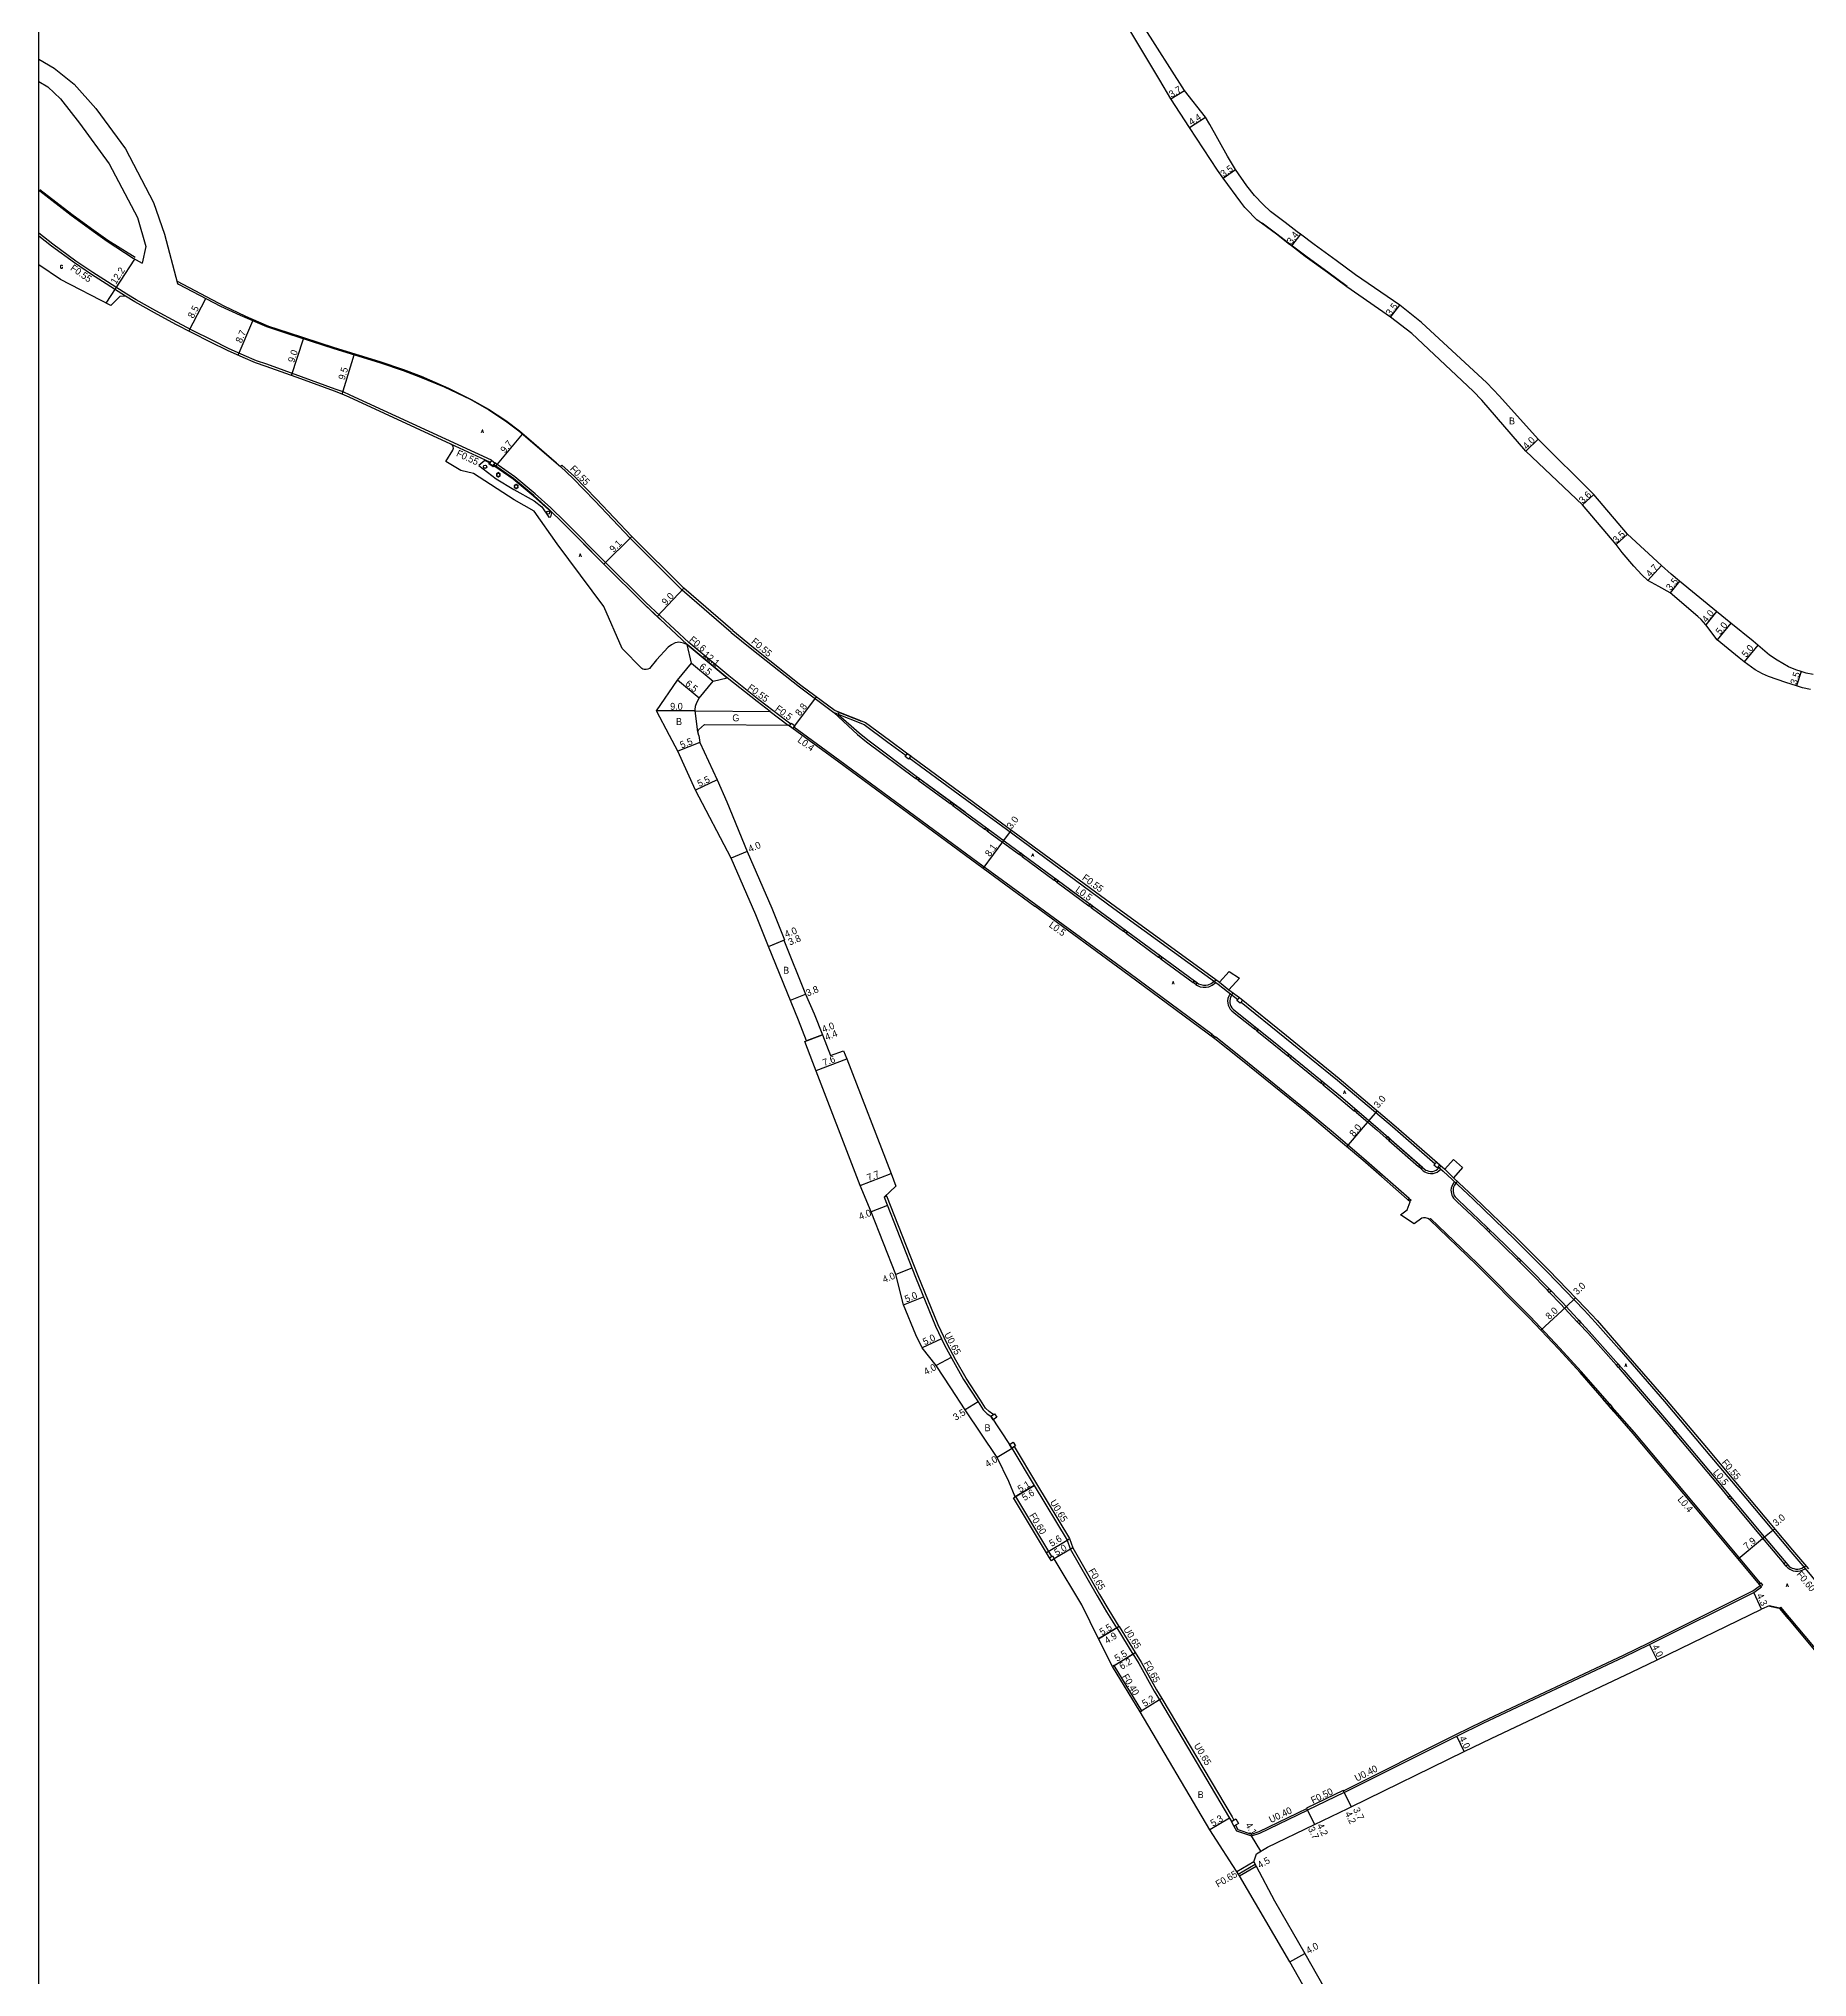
# Model space of a CAD drawing. Header units: metres. Extents: x -4000 to -800, y -99000 to -96000.
# Drawn here: x -4000 to -3590.3, y -98334.2 to -97885.1 of the extents above; entities that cross this region are included whole.
import ezdxf

# ---------------------------------------------------------------- set-up
doc = ezdxf.new("R2010")
doc.units = ezdxf.units.M
doc.header["$LTSCALE"] = 2.5
for name, color, linetype in [('側溝・桝', 7, 'Continuous'), ('図郭', 7, 'Continuous'), ('幅員', 7, 'Continuous'), ('植栽', 7, 'Continuous'), ('歩道・分離帯・安全施設', 7, 'Continuous'), ('舗装', 7, 'Continuous'), ('道路', 7, 'Continuous')]:
    doc.layers.add(name, color=color, linetype=linetype)
doc.styles.get("Standard").update_dxf_attribs({"font": ''})
doc.styles.add('YOKO_DECO', font='txt.shx', dxfattribs={"bigfont": 'extfont.shx'})
doc.styles.get('Standard').set_extended_font_data('@MS PGothic')

# ---------------------------------------------------------------- blocks, each defined once
blk = doc.blocks.new('223800')
at = {"color": 0}
blk.add_circle((0, 0), 0.75, dxfattribs=at)
blk = doc.blocks.new('223900')
for centre, start, end in [((-0.57735, 0.333333), 30, 270), ((-0.57735, -0.333333), 90, 330), ((0, 0.666667), 330, 210), ((0.57735, 0.333333), 270, 150), ((0.57735, -0.333333), 210, 90), ((0, -0.666667), 150, 30)]:
    blk.add_arc(centre, 0.333333, start, end)

msp = doc.modelspace()

# ---------------------------------------------------------------- linework, layer by layer
at = {"layer": '側溝・桝'}
for points in [[(-3895.14, -97982.75), (-3927.87, -97967.68), (-3929.48, -97966.94), (-3931.3, -97966.27), (-3939.11, -97963.41), (-3947.14, -97960.52), (-3949.54, -97959.69), (-3952.44, -97958.46), (-3956.03, -97956.87), (-3959.8, -97954.97), (-3964.36, -97952.67), (-3967.98, -97950.79), (-3972.89, -97948.14), (-3977.42, -97945.59), (-3979.56, -97944.27), (-3987.48, -97939.3), (-3991.38, -97936.63), (-3996.73, -97932.7), (-4000, -97930.19)], [(-3979.9, -97944.71), (-3987.78, -97939.75), (-3991.69, -97937.06), (-3997.05, -97933.13), (-4000, -97930.88)], [(-3895.04, -97982.83), (-3895.14, -97982.75)], [(-3825.75, -98043.88), (-3826.68, -98043.2), (-3833.18, -98038.22), (-3840.09, -98032.71), (-3849.38, -98024.95), (-3849.38, -98024.95), (-3859.34, -98015.74), (-3868.66, -98006.48), (-3878.09, -97996.94), (-3881.39, -97993.75), (-3884.98, -97990.5), (-3889.68, -97986.59), (-3894.31, -97983.34)], [(-3879.11, -97984.23), (-3876.29, -97986.92), (-3871.14, -97992.17)], [(-3839.56, -98022.64), (-3834.76, -98026.53), (-3823.73, -98035.27), (-3815.77, -98041.23), (-3808.72, -98044), (-3803.24, -98048.07), (-3799.06, -98051.14)], [(-3840.47, -98033.17), (-3849.76, -98025.41), (-3849.76, -98025.41)], [(-3830.5, -98040.94), (-3826.37, -98044.09)], [(-3815.77, -98041.23), (-3810.27, -98046.3), (-3808.24, -98047.95), (-3796.99, -98056.32), (-3796.8, -98056.46)], [(-3728.11, -98115.81), (-3747.11, -98101.75), (-3768.96, -98085.74), (-3768.99, -98085.78), (-3782.41, -98075.94), (-3814.36, -98052.36), (-3825.04, -98044.57)], [(-3798.3, -98051.7), (-3786.95, -98060.05), (-3775.8, -98068.24), (-3750.88, -98086.59), (-3726.76, -98104.14), (-3724.59, -98105.85), (-3722.16, -98107.66)], [(-3796.21, -98056.89), (-3788.85, -98062.3)], [(-3788.21, -98062.77), (-3780.82, -98068.2)], [(-3780.23, -98068.63), (-3779.23, -98069.36), (-3772.79, -98074.11)], [(-3772.17, -98074.57), (-3764.71, -98080.07)], [(-3764.1, -98080.51), (-3756.72, -98085.95)], [(-3756.13, -98086.39), (-3755.87, -98086.58), (-3748.67, -98091.87)], [(-3748.09, -98092.3), (-3740.55, -98097.85)], [(-3740, -98098.25), (-3732.51, -98103.75)], [(-3731.92, -98104.17), (-3731.5, -98104.47), (-3730.88, -98104.72), (-3730.2, -98104.85), (-3729.55, -98104.85), (-3728.88, -98104.73), (-3728.1, -98104.39), (-3727.27, -98103.77)], [(-3726.43, -98103.69), (-3724.26, -98105.41)], [(-3723.97, -98106.31), (-3724.3, -98106.91), (-3724.47, -98107.44), (-3724.54, -98107.98), (-3724.51, -98108.49), (-3724.4, -98109), (-3724.21, -98109.44), (-3723.93, -98109.89), (-3723.58, -98110.28), (-3722.66, -98111.05), (-3718.35, -98114.5)], [(-3721.39, -98108.28), (-3711.28, -98116.46), (-3699.05, -98126.4), (-3686.37, -98137.1), (-3676.49, -98145.77)], [(-3682.5, -98153.76), (-3688.63, -98148.39), (-3692.97, -98144.59), (-3700.04, -98138.6), (-3706.34, -98133.33), (-3721.19, -98121.24), (-3727.28, -98116.43), (-3727.42, -98116.32)], [(-3717.78, -98114.96), (-3713.82, -98118.12), (-3710.62, -98120.74)], [(-3710.03, -98121.22), (-3702.97, -98127)], [(-3702.41, -98127.46), (-3698.74, -98130.47), (-3695.24, -98133.43)], [(-3694.69, -98133.89), (-3689.95, -98137.9), (-3687.78, -98139.81)], [(-3687.22, -98140.31), (-3680.31, -98146.4)], [(-3679.74, -98146.9), (-3679.25, -98147.34), (-3678.89, -98147.59), (-3678.54, -98147.77), (-3678.07, -98147.93), (-3677.54, -98148), (-3676.96, -98147.97), (-3676.44, -98147.84), (-3676, -98147.64), (-3675.61, -98147.39), (-3675.15, -98146.95)], [(-3675.76, -98146.41), (-3674.62, -98147.41), (-3672.54, -98149.37), (-3667.69, -98153.92), (-3657.91, -98163.32), (-3650.5, -98170.74), (-3641.96, -98179.66), (-3639.35, -98182.44), (-3633.84, -98188.71), (-3623.31, -98200.8), (-3614.04, -98211.84), (-3604.51, -98223.19), (-3594.09, -98235.63), (-3590.38, -98239.94), (-3587.47, -98243.45), (-3586.7, -98244.34)], [(-3674.25, -98147), (-3672.18, -98148.96)], [(-3778.85, -98203.82), (-3778.92, -98203.7), (-3779.83, -98203.13), (-3780.65, -98202.36), (-3781.83, -98200.51), (-3785.16, -98195.4), (-3787.49, -98191.25), (-3789.54, -98187.43), (-3791.6, -98183.07), (-3796.28, -98171.72), (-3803.52, -98153.26), (-3804.12, -98153.5)], [(-3672.01, -98149.87), (-3672.38, -98150.42), (-3672.63, -98150.97), (-3672.75, -98151.41), (-3672.79, -98151.84), (-3672.77, -98152.24), (-3672.7, -98152.64), (-3672.59, -98153), (-3672.45, -98153.3), (-3672.2, -98153.69), (-3671.46, -98154.45), (-3666.59, -98159.03), (-3664.56, -98160.99)], [(-3636.02, -98201.44), (-3642.62, -98193.84), (-3647.54, -98188.43), (-3654.4, -98181.15), (-3666.64, -98168.85), (-3677.51, -98158.4), (-3677.77, -98158.67)], [(-3664.03, -98161.5), (-3660.48, -98164.94), (-3657.46, -98167.93)], [(-3656.95, -98168.44), (-3654.51, -98170.87), (-3650.45, -98175.03)], [(-3649.93, -98175.57), (-3647.42, -98178.15), (-3643.54, -98182.32)], [(-3643.07, -98182.83), (-3641.11, -98184.93), (-3634.47, -98192.41)], [(-3634, -98192.95), (-3633.1, -98193.95), (-3623.73, -98204.87), (-3621.34, -98207.71)], [(-3601.07, -98242.89), (-3614.62, -98226.67), (-3630.31, -98207.99), (-3635.46, -98202.08)], [(-3774.58, -98211.59), (-3774.02, -98211.25), (-3768.81, -98219.89), (-3761.19, -98232.55)], [(-3620.88, -98208.27), (-3610.67, -98220.45), (-3608.54, -98222.97)], [(-3765.29, -98236.69), (-3773.65, -98222.81), (-3773.74, -98222.86)], [(-3608.07, -98223.54), (-3601.44, -98231.42), (-3595.64, -98238.34)], [(-3761.74, -98232.89), (-3761.75, -98232.9), (-3761.02, -98234.96), (-3754.78, -98245.8), (-3752.6, -98249.49), (-3750.29, -98253.26), (-3750.25, -98253.24)], [(-3595.15, -98238.94), (-3594.72, -98239.36), (-3594.3, -98239.65), (-3593.94, -98239.83), (-3593.49, -98239.99), (-3592.96, -98240.09), (-3592.38, -98240.1), (-3591.84, -98240.01), (-3591.3, -98239.83), (-3590.72, -98239.53)], [(-3697.69, -98290.98), (-3671.65, -98277.93), (-3665.36, -98274.86), (-3632.84, -98259.56), (-3626.96, -98256.71), (-3602.82, -98244.67), (-3601.13, -98243.4)], [(-3561.28, -98290.23), (-3571.42, -98278.17), (-3586.71, -98259.93), (-3596.34, -98248.42), (-3596.62, -98248.66)], [(-3749.74, -98252.92), (-3749.7, -98252.9), (-3745.97, -98258.97)], [(-3746.48, -98259.28), (-3745.12, -98261.49), (-3741.58, -98267.93), (-3740.34, -98269.94)], [(-3744.77, -98272.66), (-3744.43, -98272.45), (-3750.87, -98261.98), (-3751.21, -98262.19)], [(-3739.78, -98269.61), (-3723.53, -98297.01), (-3723.1, -98297.78)], [(-3722.73, -98298.95), (-3722.2, -98299.92), (-3719, -98301.02), (-3717.24, -98300.39), (-3706.23, -98295.09)], [(-3718.48, -98307.44), (-3722.44, -98309.72)], [(-3722.09, -98310.27), (-3718.16, -98308.01)]]:
    msp.add_lwpolyline(points, dxfattribs=at)
for points in [[(-3895.04, -97982.83), (-3894.31, -97983.34), (-3894.82, -97984.06), (-3895.55, -97983.55)], [(-3825.6, -98043.67), (-3824.81, -98044.25), (-3825.27, -98044.89), (-3826.07, -98044.31)], [(-3798.48, -98051.97), (-3799.24, -98051.4), (-3798.75, -98050.69), (-3797.98, -98051.25)], [(-3796.21, -98056.89), (-3796.8, -98056.46), (-3796.51, -98056.06), (-3795.92, -98056.5)], [(-3788.21, -98062.77), (-3788.85, -98062.3), (-3788.56, -98061.9), (-3787.92, -98062.37)], [(-3780.23, -98068.63), (-3780.82, -98068.2), (-3780.53, -98067.8), (-3779.94, -98068.23)], [(-3772.17, -98074.57), (-3772.79, -98074.11), (-3772.49, -98073.71), (-3771.88, -98074.17)], [(-3764.1, -98080.51), (-3764.71, -98080.07), (-3764.41, -98079.67), (-3763.81, -98080.12)], [(-3756.13, -98086.39), (-3756.72, -98085.95), (-3756.43, -98085.55), (-3755.84, -98085.99)], [(-3748.09, -98092.3), (-3748.67, -98091.87), (-3748.38, -98091.47), (-3747.79, -98091.9)], [(-3740, -98098.25), (-3740.55, -98097.85), (-3740.26, -98097.45), (-3739.71, -98097.85)], [(-3731.92, -98104.17), (-3732.51, -98103.75), (-3732.23, -98103.35), (-3731.64, -98103.76)], [(-3721.61, -98108.55), (-3722.38, -98107.94), (-3721.81, -98107.24), (-3721.05, -98107.85)], [(-3728.11, -98115.81), (-3727.42, -98116.32), (-3727.67, -98116.66), (-3728.36, -98116.15)], [(-3717.78, -98114.96), (-3718.35, -98114.5), (-3718.05, -98114.12), (-3717.47, -98114.58)], [(-3710.03, -98121.22), (-3710.62, -98120.74), (-3710.31, -98120.36), (-3709.72, -98120.85)], [(-3702.41, -98127.46), (-3702.97, -98127), (-3702.67, -98126.62), (-3702.1, -98127.08)], [(-3694.69, -98133.89), (-3695.24, -98133.43), (-3694.93, -98133.05), (-3694.37, -98133.52)], [(-3687.22, -98140.31), (-3687.78, -98139.81), (-3687.46, -98139.45), (-3686.89, -98139.94)], [(-3679.74, -98146.9), (-3680.31, -98146.4), (-3679.99, -98146.03), (-3679.42, -98146.54)], [(-3676.02, -98146.71), (-3676.74, -98146.07), (-3676.13, -98145.35), (-3675.41, -98145.99)], [(-3682.5, -98153.76), (-3682.02, -98154.17), (-3682.3, -98154.49), (-3682.78, -98154.08)], [(-3664.03, -98161.5), (-3664.56, -98160.99), (-3664.22, -98160.65), (-3663.7, -98161.16)], [(-3656.95, -98168.44), (-3657.46, -98167.93), (-3657.13, -98167.59), (-3656.62, -98168.1)], [(-3649.93, -98175.57), (-3650.45, -98175.03), (-3650.11, -98174.7), (-3649.58, -98175.24)], [(-3643.07, -98182.83), (-3643.54, -98182.32), (-3643.19, -98181.99), (-3642.72, -98182.5)], [(-3634, -98192.95), (-3634.47, -98192.41), (-3634.12, -98192.09), (-3633.64, -98192.63)], [(-3636.02, -98201.44), (-3635.46, -98202.08), (-3635.74, -98202.32), (-3636.3, -98201.68)], [(-3779.39, -98204.17), (-3778.55, -98203.62), (-3778, -98204.46), (-3778.84, -98205.01)], [(-3620.88, -98208.27), (-3621.34, -98207.71), (-3620.98, -98207.41), (-3620.52, -98207.96)], [(-3775.09, -98210.73), (-3774.23, -98210.22), (-3773.72, -98211.07), (-3774.58, -98211.59)], [(-3608.07, -98223.54), (-3608.54, -98222.97), (-3608.17, -98222.67), (-3607.7, -98223.23)], [(-3765.12, -98236.58), (-3764.71, -98237.27), (-3765.39, -98237.68), (-3765.81, -98237)], [(-3595.15, -98238.94), (-3595.64, -98238.34), (-3595.28, -98238.04), (-3594.78, -98238.63)], [(-3601, -98242.83), (-3600.58, -98243.32), (-3600.95, -98243.63), (-3601.36, -98243.13)], [(-3723.67, -98298.1), (-3722.62, -98297.51), (-3722.03, -98298.56), (-3723.08, -98299.15)]]:
    msp.add_lwpolyline(points, close=True, dxfattribs=at)
at = {"layer": '側溝・桝', "flags": 128}
for points in [[(-3839.56, -98022.64), (-3850.92, -98012.82), (-3863.01, -98000.8), (-3871.14, -97992.17)], [(-3697.52, -98291.34), (-3706.05, -98295.45)]]:
    msp.add_lwpolyline(points, dxfattribs=at)
at = {"layer": '図郭'}
msp.add_lwpolyline([(-4000, -97800), (-3200, -97800), (-3200, -98400), (-4000, -98400)], close=True, dxfattribs=at)
at = {"layer": '幅員'}
for points in [[(-3737.69, -97899.06), (-3734.55, -97897.11)], [(-3733.39, -97905.66), (-3729.68, -97903.3)], [(-3725.57, -97917.42), (-3722.71, -97915.4)], [(-3707.69, -97930.4), (-3709.74, -97933.11)], [(-3686.79, -97949.62), (-3684.68, -97946.83)], [(-3655.45, -97980.68), (-3652.61, -97977.86)], [(-3642.35, -97993.12), (-3639.71, -97990.68)], [(-3634.5, -98002.25), (-3631.9, -97999.91)], [(-3623.99, -98007.13), (-3627.16, -98010.6)], [(-3619.81, -98010.77), (-3622.03, -98013.48)], [(-3611.24, -98017.78), (-3613.77, -98020.88)], [(-3607.95, -98020.47), (-3611.12, -98024.34)], [(-3849.76, -98025.41), (-3840.47, -98033.17)], [(-3601.68, -98025.62), (-3604.88, -98029.46)], [(-3848.79, -98029.78), (-3843.77, -98033.91)], [(-3591.65, -98031.71), (-3592.71, -98035.04)], [(-3847.02, -98037.84), (-3852.03, -98033.71)], [(-3847.91, -98040.83), (-3856.91, -98040.79)], [(-3846.84, -98048.12), (-3851.94, -98050.18)], [(-3842.84, -98056.8), (-3847.81, -98059.16)], [(-3835.87, -98073.36), (-3839.54, -98074.95)], [(-3830.9, -98095.37), (-3827.19, -98093.87)], [(-3830.9, -98095.37), (-3827.38, -98093.95)], [(-3825.86, -98107.85), (-3822.33, -98106.42)], [(-3822.49, -98117.43), (-3818.39, -98115.84)], [(-3818.39, -98115.84), (-3822.12, -98117.29)], [(-3819.9, -98124.14), (-3812.8, -98121.42)], [(-3809.7, -98150.77), (-3802.51, -98148.01)], [(-3803.38, -98155.38), (-3807.11, -98156.84)], [(-3797.68, -98169.93), (-3801.4, -98171.39)], [(-3799.62, -98178.44), (-3795, -98176.53)], [(-3790.82, -98186.25), (-3795.34, -98188.38)], [(-3788.58, -98190.6), (-3792.11, -98192.49)], [(-3782.37, -98200.86), (-3785.32, -98202.74)], [(-3774.5, -98211.72), (-3777.92, -98213.78)], [(-3774.17, -98223.12), (-3769.37, -98220.23)], [(-3769.37, -98220.23), (-3773.74, -98222.86)], [(-3766.54, -98235.78), (-3761.74, -98232.89)], [(-3760.43, -98234.69), (-3764.71, -98237.27)], [(-3754.43, -98255.8), (-3749.74, -98252.92)], [(-3750.25, -98253.24), (-3754.43, -98255.8)], [(-3751.21, -98262.19), (-3745.93, -98258.94)], [(-3751.21, -98262.19), (-3746.52, -98259.31)], [(-3740.34, -98269.94), (-3744.77, -98272.66)], [(-3724.09, -98297.33), (-3728.65, -98300.04)], [(-3721.81, -98310.7), (-3717.91, -98308.47)], [(-3710.15, -98330.64), (-3706.67, -98328.67)]]:
    msp.add_lwpolyline(points, dxfattribs=at)
at = {"layer": '幅員', "flags": 128}
for points in [[(-3984.35, -97946.38), (-3977.73, -97936.16)], [(-3965.25, -97952.83), (-3961.27, -97945.29)], [(-3953.83, -97958.45), (-3950.39, -97950.43)], [(-3941.44, -97963.16), (-3938.64, -97954.61)], [(-3929.7, -97967.44), (-3926.93, -97958.33)], [(-3894.07, -97984.16), (-3887.9, -97976.68)], [(-3869.09, -98006.81), (-3862.62, -98000.41)], [(-3856.71, -98018.97), (-3850.54, -98012.41)], [(-3825.04, -98044.57), (-3819.78, -98037.55)], [(-3781.15, -98077.35), (-3776.36, -98070.86)], [(-3776.36, -98070.86), (-3774.59, -98068.45)], [(-3691.75, -98135.74), (-3689.83, -98133.46)], [(-3696.9, -98141.82), (-3691.75, -98135.74)], [(-3651.96, -98184.3), (-3646.1, -98178.86)], [(-3646.1, -98178.86), (-3643.94, -98176.79)], [(-3606.25, -98237.27), (-3600.17, -98232.18)], [(-3600.17, -98232.18), (-3597.87, -98230.26)], [(-3600.82, -98248.92), (-3602.61, -98245.01)], [(-3625.02, -98260.66), (-3626.79, -98257.07)], [(-3669.71, -98281.89), (-3671.47, -98278.29)], [(-3697.74, -98290.89), (-3695.9, -98294.67)], [(-3697.52, -98291.34), (-3695.9, -98294.67)], [(-3706.27, -98295), (-3704.45, -98298.79)], [(-3706.05, -98295.45), (-3704.45, -98298.79)], [(-3716.87, -98304.95), (-3718.99, -98301.44)]]:
    msp.add_lwpolyline(points, dxfattribs=at)
at = {"layer": '植栽'}
msp.add_lwpolyline([(-3894.72, -97984.29), (-3895.73, -97983.58), (-3895.56, -97983.32), (-3896.65, -97982.83), (-3898, -97984), (-3894.02, -97987.03), (-3889.91, -97989.53), (-3885.19, -97992.16), (-3883.45, -97993.56), (-3881.84, -97995.94), (-3881.32, -97995.89), (-3881.11, -97994.95), (-3881.85, -97994.24), (-3885.42, -97991), (-3890.08, -97987.12), (-3894.53, -97984.02)], close=True, dxfattribs=at)
at = {"layer": '歩道・分離帯・安全施設'}
for points in [[(-3999.76, -97920.02), (-3992.36, -97925.73), (-3987.27, -97929.47), (-3984.02, -97931.77), (-3977.7, -97935.75)], [(-3716.57, -97927.74), (-3713.16, -97930.3), (-3710.42, -97932.41), (-3706.46, -97935.4), (-3701.34, -97939.13), (-3696.87, -97942.43)], [(-3967.96, -97941.24), (-3957.14, -97946.96), (-3952.1, -97949.41), (-3946.74, -97951.67), (-3942.22, -97953.15), (-3931.56, -97956.65), (-3920.96, -97959.87), (-3915.47, -97961.73), (-3911.39, -97963.25), (-3905.1, -97966.06), (-3899.78, -97968.65), (-3895.81, -97970.9), (-3891.8, -97973.53), (-3888.62, -97975.96), (-3886.43, -97977.76), (-3880.08, -97983.32)], [(-3849.76, -98025.41), (-3859.71, -98016.13), (-3869.04, -98006.86), (-3878.47, -97997.32), (-3881.76, -97994.14), (-3885.33, -97990.9), (-3890, -97987.02), (-3894.62, -97983.77), (-3894.82, -97984.06), (-3895.55, -97983.55), (-3895.35, -97983.27), (-3895.45, -97983.19), (-3904.51, -97979.03)], [(-3849.76, -98025.41), (-3859.71, -98016.13), (-3869.04, -98006.86), (-3878.47, -97997.32), (-3881.76, -97994.14), (-3885.33, -97990.9), (-3890, -97987.02), (-3894.62, -97983.77), (-3894.82, -97984.06), (-3895.55, -97983.55), (-3895.35, -97983.27), (-3895.45, -97983.19), (-3904.51, -97979.03)], [(-3856.1, -98019.54), (-3859.71, -98016.13), (-3869.04, -98006.86), (-3874.59, -98001.25)], [(-3809.27, -98043.24), (-3815.01, -98041)], [(-3814.55, -98041.12), (-3814.75, -98041.63), (-3809.95, -98045.92), (-3807.93, -98047.56), (-3796.69, -98055.93), (-3778.94, -98068.96), (-3755.57, -98086.18), (-3732.25, -98103.33), (-3731.26, -98104.03), (-3730.74, -98104.24), (-3730.15, -98104.36), (-3729.59, -98104.36), (-3729.02, -98104.25), (-3728.35, -98103.96), (-3727.23, -98103.12)], [(-3814.75, -98041.63), (-3809.95, -98045.92), (-3807.93, -98047.56), (-3796.69, -98055.93), (-3778.94, -98068.96), (-3755.57, -98086.18), (-3732.25, -98103.33), (-3731.26, -98104.03), (-3730.74, -98104.24), (-3730.15, -98104.36), (-3729.59, -98104.36), (-3729.02, -98104.25), (-3728.35, -98103.96), (-3727.69, -98103.46)], [(-3807.93, -98047.56), (-3796.69, -98055.93), (-3785.37, -98064.24)], [(-3778.96, -98068.95), (-3778.94, -98068.96), (-3765.17, -98079.11)], [(-3761.23, -98082.01), (-3755.57, -98086.18), (-3732.25, -98103.33)], [(-3723.31, -98106.12), (-3723.85, -98107.1), (-3723.99, -98107.54), (-3724.05, -98108), (-3724.03, -98108.42), (-3723.93, -98108.85), (-3723.78, -98109.22), (-3723.54, -98109.6), (-3723.24, -98109.93), (-3722.35, -98110.68), (-3713.51, -98117.74), (-3698.43, -98130.09), (-3689.63, -98137.53), (-3678.95, -98146.95), (-3678.63, -98147.18), (-3678.35, -98147.32), (-3677.96, -98147.45), (-3677.52, -98147.51), (-3677.03, -98147.49), (-3676.6, -98147.38), (-3676.23, -98147.22), (-3675.92, -98147.01), (-3675.11, -98146.25)], [(-3723.58, -98106.61), (-3723.85, -98107.1), (-3723.99, -98107.54), (-3724.05, -98108), (-3724.03, -98108.42), (-3723.93, -98108.85), (-3723.78, -98109.22), (-3723.54, -98109.6), (-3723.24, -98109.93), (-3722.35, -98110.68), (-3713.51, -98117.74), (-3698.43, -98130.09), (-3689.63, -98137.53), (-3678.95, -98146.95), (-3678.63, -98147.18), (-3678.35, -98147.32), (-3677.96, -98147.45), (-3677.52, -98147.51), (-3677.03, -98147.49), (-3676.6, -98147.38), (-3676.23, -98147.22), (-3675.92, -98147.01), (-3675.51, -98146.63)], [(-3722.35, -98110.68), (-3713.51, -98117.74), (-3698.43, -98130.09), (-3689.63, -98137.53), (-3679.42, -98146.54)], [(-3671.34, -98149.75), (-3671.97, -98150.66), (-3672.18, -98151.13), (-3672.27, -98151.49), (-3672.31, -98151.85), (-3672.3, -98152.19), (-3672.24, -98152.52), (-3672.14, -98152.82), (-3672.03, -98153.07), (-3671.83, -98153.39), (-3671.13, -98154.1), (-3666.26, -98158.68), (-3660.14, -98164.59), (-3654.17, -98170.53), (-3647.07, -98177.82), (-3640.76, -98184.61), (-3632.74, -98193.64), (-3623.36, -98204.56), (-3610.3, -98220.14), (-3601.07, -98231.11), (-3594.78, -98238.63), (-3594.41, -98238.99), (-3594.05, -98239.24), (-3593.75, -98239.39), (-3593.37, -98239.52), (-3592.91, -98239.61), (-3592.41, -98239.62), (-3591.95, -98239.54), (-3591.49, -98239.39), (-3590.54, -98238.9)], [(-3671.65, -98150.2), (-3671.97, -98150.66), (-3672.18, -98151.13), (-3672.27, -98151.49), (-3672.31, -98151.85), (-3672.3, -98152.19), (-3672.24, -98152.52), (-3672.14, -98152.82), (-3672.03, -98153.07), (-3671.83, -98153.39), (-3671.13, -98154.1), (-3666.26, -98158.68), (-3660.14, -98164.59), (-3654.17, -98170.53), (-3647.07, -98177.82), (-3640.76, -98184.61), (-3632.74, -98193.64), (-3623.36, -98204.56), (-3610.3, -98220.14), (-3601.07, -98231.11), (-3594.78, -98238.63), (-3594.41, -98238.99), (-3594.05, -98239.24), (-3593.75, -98239.39), (-3593.37, -98239.52), (-3592.91, -98239.61), (-3592.41, -98239.62), (-3591.95, -98239.54), (-3591.49, -98239.39), (-3590.54, -98238.9)], [(-3671.13, -98154.1), (-3666.26, -98158.68), (-3660.14, -98164.59), (-3654.17, -98170.53), (-3647.07, -98177.82), (-3640.76, -98184.61), (-3632.74, -98193.64), (-3623.36, -98204.56), (-3610.3, -98220.14), (-3601.07, -98231.11), (-3594.78, -98238.63)], [(-3635.09, -98203.09), (-3637.63, -98200.17)], [(-3599.02, -98248.22), (-3596.79, -98248.7)], [(-3596.59, -98248.86), (-3594.76, -98251.08)]]:
    msp.add_lwpolyline(points, dxfattribs=at)
at = {"layer": '舗装'}
for points in [[(-3847.28, -98045.65), (-3847.91, -98040.83)], [(-3752.04, -98249.15), (-3749.74, -98252.92)]]:
    msp.add_lwpolyline(points, dxfattribs=at)
at = {"layer": '道路'}
for points in [[(-3734.55, -97897.11), (-3744.19, -97881.95), (-3746.18, -97878.6), (-3747.9, -97875.84), (-3751.07, -97870), (-3753.9, -97863.32), (-3755.19, -97858.19), (-3755.31, -97857.7), (-3756.57, -97853.02), (-3757.28, -97850.47), (-3757.76, -97848.5), (-3759.29, -97845.21), (-3763.24, -97837.94), (-3765.22, -97834.23), (-3769.39, -97826.82), (-3774.83, -97818.99), (-3780.88, -97811.21), (-3783.55, -97807.25), (-3784.81, -97805.15), (-3785.84, -97802.55), (-3786.71, -97800)], [(-3589.52, -98035.86), (-3591.38, -98035.46), (-3592.71, -98035.04), (-3595.23, -98034.27), (-3599.19, -98032.87), (-3600.62, -98032.25), (-3602.32, -98031.28), (-3604.88, -98029.46), (-3606, -98028.52), (-3611.12, -98024.34), (-3613.77, -98020.88), (-3614.83, -98019.65), (-3615.59, -98018.92), (-3622.03, -98013.48), (-3624.61, -98012), (-3627.16, -98010.6), (-3628.55, -98009.33), (-3630.44, -98007.31), (-3633.1, -98004.1), (-3634.5, -98002.25), (-3642.35, -97993.12), (-3655.45, -97980.68), (-3665.65, -97968.83), (-3667.68, -97966.72), (-3681.83, -97953.37), (-3686.79, -97949.62), (-3696.96, -97942.55), (-3701.42, -97939.25), (-3706.55, -97935.52), (-3709.74, -97933.11), (-3710.51, -97932.53), (-3713.25, -97930.42), (-3716.66, -97927.86), (-3717.75, -97927.03), (-3718.68, -97926.16), (-3719.32, -97925.46), (-3720.53, -97924.2), (-3721.48, -97923), (-3725.57, -97917.42), (-3726.92, -97915.59), (-3733.39, -97905.66), (-3737.69, -97899.06), (-3740.29, -97894.74), (-3747, -97883.48)], [(-4000, -97889.88), (-3996.42, -97891.93), (-3991.82, -97895.62), (-3986.8, -97901.27), (-3979.92, -97910.64), (-3973.38, -97923.08), (-3970.83, -97930.41), (-3967.84, -97941.82)], [(-4000, -97894.99), (-3997.86, -97896.22), (-3994.98, -97899.04)], [(-3588.89, -98032.41), (-3590.49, -98032.07), (-3591.65, -98031.71), (-3592.91, -98031.3), (-3594.6, -98030.58), (-3597.24, -98029.08), (-3598.96, -98027.88), (-3601.68, -98025.62), (-3602.81, -98024.67), (-3607.95, -98020.47), (-3611.24, -98017.78), (-3619.81, -98010.77), (-3621.76, -98009.17), (-3623.99, -98007.13), (-3631.9, -97999.91), (-3639.71, -97990.68), (-3652.61, -97977.86), (-3661.52, -97967.92), (-3664.45, -97964.84), (-3679.66, -97950.81), (-3684.68, -97946.83), (-3694.93, -97939.82), (-3699.41, -97936.5), (-3704.53, -97932.78), (-3707.69, -97930.4), (-3708.45, -97929.82), (-3711.2, -97927.71), (-3714.62, -97925.14), (-3716.32, -97923.54), (-3718.28, -97921.42), (-3720.09, -97919.16), (-3722.71, -97915.4), (-3724.56, -97912.34), (-3728.68, -97904.99), (-3729.68, -97903.3), (-3734.55, -97897.11)], [(-3994.98, -97899.04), (-3990.55, -97904.69), (-3983.66, -97914.07), (-3977.12, -97926.51), (-3975.17, -97933.21), (-3976.07, -97937.09)], [(-4000, -97920.17), (-3999.74, -97920.38), (-3992.52, -97925.95), (-3987.43, -97929.69), (-3984.17, -97931.99), (-3978.09, -97935.93), (-3976.07, -97937.09)], [(-3849.76, -98025.41), (-3849.76, -98025.41), (-3850.24, -98025.27), (-3850.65, -98025.1), (-3851.31, -98024.95), (-3851.76, -98024.92), (-3852.09, -98024.95), (-3852.52, -98025.03), (-3853.42, -98025.49), (-3854.14, -98026.03), (-3856.9, -98029), (-3858.51, -98031.03), (-3858.85, -98031.17), (-3859.23, -98031.23), (-3859.51, -98031.23), (-3859.76, -98031.2), (-3860.03, -98031.12), (-3860.28, -98031.01), (-3864.79, -98026.34), (-3869.05, -98016.62), (-3879.9, -98002.15), (-3885.25, -97994.55), (-3889.85, -97991.91), (-3899.29, -97985.79), (-3902.21, -97985.1), (-3905.67, -97983.04), (-3904.04, -97980.4), (-3903.95, -97980.17), (-3903.92, -97979.96), (-3903.96, -97979.68), (-3904.06, -97979.45), (-3904.22, -97979.25), (-3904.51, -97979.03), (-3928.11, -97968.18), (-3929.7, -97967.44), (-3931.5, -97966.78), (-3939.31, -97963.92), (-3947.33, -97961.04), (-3949.75, -97960.2), (-3952.67, -97958.96), (-3956.27, -97957.37), (-3960.05, -97955.46), (-3964.62, -97953.16), (-3968.25, -97951.28), (-3973.17, -97948.62), (-3977.71, -97946.06), (-3979.9, -97944.71), (-3981.2, -97944.85), (-3983.33, -97946.9), (-3994.99, -97940.9), (-4000, -97937.48)], [(-3967.84, -97941.82), (-3967.64, -97941.94), (-3957.91, -97947.07), (-3953.31, -97949.18), (-3947.25, -97951.78), (-3942.34, -97953.39), (-3931.67, -97956.89), (-3921.07, -97960.12), (-3915.6, -97961.97), (-3911.52, -97963.49), (-3906.08, -97965.72), (-3900.03, -97968.62), (-3895.75, -97971.06), (-3891.84, -97973.64), (-3888.8, -97975.94), (-3886.59, -97977.76), (-3879.11, -97984.23), (-3878.77, -97983.87), (-3875.91, -97986.53), (-3870.75, -97991.79)], [(-3839.21, -98022.22), (-3834.42, -98026.1), (-3823.4, -98034.83), (-3815.5, -98040.75), (-3808.45, -98043.52), (-3802.92, -98047.63), (-3798.91, -98050.57), (-3786.63, -98059.6), (-3775.47, -98067.8), (-3750.56, -98086.15), (-3726.43, -98103.69), (-3724.22, -98101.19)], [(-3853.87, -98046.54), (-3856.91, -98040.79), (-3852.03, -98033.71), (-3848.79, -98029.78), (-3849.76, -98025.41)], [(-3847.91, -98040.83), (-3847.95, -98040.56), (-3847.86, -98039.74), (-3847.49, -98038.88), (-3847.02, -98037.84), (-3843.77, -98033.91), (-3840.47, -98033.17)], [(-3830.5, -98040.94), (-3833.51, -98038.64), (-3840.47, -98033.17)], [(-3847.91, -98040.83), (-3830.5, -98040.94)], [(-3847.28, -98045.65), (-3847.14, -98045.24), (-3845.77, -98043.96)], [(-3847.06, -98046.54), (-3847.28, -98045.65)], [(-3845.77, -98043.96), (-3826.37, -98044.09)], [(-3684.51, -98157.59), (-3682.91, -98156.37), (-3682.23, -98154.55), (-3688.91, -98148.71), (-3693.25, -98144.91), (-3700.31, -98138.92), (-3706.61, -98133.66), (-3721.46, -98121.57), (-3727.53, -98116.76), (-3747.36, -98102.09), (-3769.18, -98086.05), (-3769.21, -98086.1), (-3782.65, -98076.25), (-3814.59, -98052.67), (-3826.37, -98044.09)], [(-3698.09, -98351.89), (-3710.15, -98330.64), (-3721.81, -98310.7), (-3728.65, -98300.04), (-3744.77, -98272.66), (-3751.21, -98262.19), (-3754.43, -98255.8), (-3758.29, -98247.92), (-3764.71, -98237.27), (-3765.39, -98237.68), (-3765.81, -98237), (-3774.17, -98223.12), (-3773.74, -98222.86), (-3775.23, -98219.34), (-3777.92, -98213.78), (-3785.32, -98202.74), (-3788.65, -98197.65), (-3792.11, -98192.49), (-3795.34, -98188.38), (-3796.77, -98185.35), (-3799.62, -98178.44), (-3801.4, -98171.39), (-3807.11, -98156.84), (-3809.7, -98150.77), (-3820.62, -98122.26), (-3822.49, -98117.43), (-3822.12, -98117.29), (-3823.99, -98112.45), (-3830.9, -98095.37), (-3833.84, -98088.1), (-3839.54, -98074.95), (-3847.81, -98059.16), (-3851.94, -98050.18), (-3853.87, -98046.54)], [(-3847.06, -98046.54), (-3846.84, -98048.12), (-3842.84, -98056.8), (-3840.58, -98061.89), (-3835.87, -98073.36), (-3830.15, -98086.55), (-3827.19, -98093.87), (-3827.38, -98093.95), (-3822.33, -98106.42), (-3820.37, -98111.02), (-3818.39, -98115.84), (-3816.52, -98120.67), (-3813.52, -98119.54), (-3812.8, -98121.42), (-3802.51, -98148.01), (-3801.4, -98150.88), (-3804.12, -98153.5), (-3796.88, -98171.97), (-3792.2, -98183.33), (-3790.13, -98187.72), (-3788.06, -98191.57), (-3785.71, -98195.74), (-3782.37, -98200.86), (-3781.15, -98202.77), (-3780.23, -98203.64), (-3779.39, -98204.17)], [(-3721.83, -98102.73), (-3724.26, -98105.41), (-3721.81, -98107.24), (-3710.93, -98116.03), (-3698.7, -98125.98), (-3686.01, -98136.69), (-3674.25, -98147), (-3672.23, -98144.73)], [(-3724.22, -98101.19), (-3721.83, -98102.73)], [(-3672.23, -98144.73), (-3670.14, -98146.57)], [(-3670.14, -98146.57), (-3672.18, -98148.96), (-3667.31, -98153.52), (-3657.52, -98162.93), (-3650.1, -98170.36), (-3641.56, -98179.28), (-3638.94, -98182.07), (-3633.43, -98188.34), (-3622.9, -98200.45), (-3613.62, -98211.49), (-3604.09, -98222.83), (-3593.67, -98235.27), (-3589.96, -98239.58)], [(-3681.33, -98159.61), (-3684.51, -98157.59)], [(-3600.88, -98243.71), (-3614.9, -98226.91), (-3630.6, -98208.23), (-3642.9, -98194.09), (-3647.81, -98188.69), (-3654.67, -98181.42), (-3666.9, -98169.12), (-3677.77, -98158.67), (-3678.18, -98158.4), (-3678.71, -98158.24), (-3679.15, -98158.24), (-3679.56, -98158.33), (-3681.33, -98159.61)], [(-3779.39, -98204.17), (-3775.09, -98210.73)], [(-3775.09, -98210.73), (-3774.58, -98211.59), (-3769.37, -98220.23), (-3761.74, -98232.89), (-3761.19, -98232.55), (-3760.43, -98234.69), (-3754.22, -98245.48), (-3752.04, -98249.15)], [(-3697.52, -98291.34), (-3671.47, -98278.29), (-3665.19, -98275.22), (-3632.67, -98259.92), (-3626.79, -98257.07), (-3602.61, -98245.01)], [(-3602.61, -98245.01), (-3600.88, -98243.71)], [(-3752.04, -98249.15), (-3749.74, -98252.92)], [(-3718.48, -98307.44), (-3717.86, -98305.55), (-3715.32, -98304.01), (-3704.45, -98298.79), (-3696.72, -98295.07), (-3695.9, -98294.67), (-3669.71, -98281.89), (-3663.46, -98278.83), (-3630.94, -98263.53), (-3625.02, -98260.66), (-3600.82, -98248.92)], [(-3563.17, -98293.01), (-3561.22, -98292.1), (-3561.12, -98290.99), (-3571.7, -98278.41), (-3586.99, -98260.17), (-3596.62, -98248.66), (-3599.04, -98248.15), (-3600.82, -98248.92)], [(-3749.74, -98252.92), (-3750.25, -98253.24), (-3746.52, -98259.31), (-3745.93, -98258.94), (-3744.56, -98261.16), (-3741.01, -98267.61), (-3739.78, -98269.61), (-3740.34, -98269.94), (-3724.09, -98297.33), (-3723.67, -98298.1), (-3723.08, -98299.15)], [(-3697.52, -98291.34), (-3697.74, -98290.89), (-3706.27, -98295), (-3706.05, -98295.45)], [(-3723.08, -98299.15), (-3722.47, -98300.24), (-3718.99, -98301.44), (-3717.09, -98300.76), (-3706.05, -98295.45)], [(-3718.48, -98307.44), (-3717.91, -98308.47), (-3713.71, -98316.46), (-3706.67, -98328.67), (-3694.61, -98349.92), (-3693.15, -98352.42)]]:
    msp.add_lwpolyline(points, dxfattribs=at)
at = {"layer": '道路', "flags": 128}
msp.add_lwpolyline([(-3839.21, -98022.22), (-3850.54, -98012.41), (-3862.62, -98000.41), (-3870.75, -97991.79)], dxfattribs=at)

# ---------------------------------------------------------------- block references
at = {"layer": '植栽', "xscale": 0.5, "yscale": 0.5, "zscale": 0.5}
for name, p in [('223800', (-3896.58, -97984.26, 112.48)), ('223900', (-3893.51, -97986.13, 112.37)), ('223900', (-3889.38, -97988.84, 112.17)), ('223800', (-3881.97, -97994.89, 111.66))]:
    msp.add_blockref(name, p, dxfattribs=at)

# ---------------------------------------------------------------- texts
at = {"layer": '側溝・桝'}
for s, rotation, p in [('F0.55', 325, (-3992.82, -97938.58)), ('F0.55', 335, (-3903.41, -97981.71)), ('F0.55', 314.156, (-3877.04, -97984.87)), ('F0.6', 320, (-3849.43, -98024.58)), ('F0.55', 320, (-3835.04, -98024.99)), ('F0.55', 324, (-3835.92, -98035.77)), ('F0.5', 324, (-3829.52, -98040.65)), ('L0.4', 324, (-3824.34, -98047.89)), ('L0.5', 324, (-3759.95, -98082.56)), ('F0.55', 324, (-3758.4, -98079.8)), ('L0.5', 324, (-3766.08, -98090.73)), ('U0.65', 298.1862, (-3790.28, -98185.25)), ('L0.5', 310, (-3612.19, -98217.29)), ('F0.55', 310, (-3610.18, -98214.99)), ('U0.65', 301.0649, (-3765.77, -98224.12)), ('L0.4', 310, (-3620.4, -98223.53)), ('F0.60', 301.0649, (-3770.56, -98227.19)), ('F0.65', 299.9075, (-3756.86, -98240.01)), ('F0.60', 309.6123, (-3592.83, -98240.88)), ('U0.65', 301.5569, (-3748.75, -98253.51)), ('F0.65', 298.8323, (-3744.08, -98261.42)), ('F0.40', 301.5573, (-3749.06, -98264.51)), ('U0.65', 300.6826, (-3732.44, -98280.49)), ('U0.40', 26.6125, (-3694.62, -98288.88)), ('F0.50', 25.7088, (-3704.78, -98294.01)), ('U0.40', 25.6756, (-3714.5, -98298.5)), ('F0.65', 29.8087, (-3726.77, -98313.42))]:
    msp.add_text(s, height=1.6, rotation=rotation, dxfattribs=at).set_placement(p)
at = {"layer": '幅員'}
for s, rotation, p in [('3.7', 31.8858, (-3737.54, -97898.84)), ('4.4', 32.4438, (-3732.94, -97905.25)), ('3.5', 35.216, (-3725.5, -97917.25)), ('3.4', 53.0995, (-3709.73, -97932.85)), ('12.2', 57, (-3982.13, -97942.14)), ('8.5', 62, (-3964.19, -97950.04)), ('3.5', 52.8702, (-3686.78, -97949.44)), ('8.7', 67, (-3953.03, -97955.74)), ('9.0', 72, (-3940.83, -97960.27)), ('9.5', 73, (-3929.14, -97964.28)), ('9.7', 50.4303, (-3891.98, -97981.23)), ('4.0', 44.9018, (-3655.23, -97980.33)), ('3.6', 42.7609, (-3642.27, -97992.91)), ('3.5', 41.9106, (-3634.46, -98002.07)), ('9.1', 44.6692, (-3866.83, -98004.22)), ('4.7', 46.7042, (-3626.66, -98009.89)), ('9.0', 46.7662, (-3854.69, -98016.46)), ('3.5', 49.7033, (-3621.92, -98013.09)), ('4.0', 49.675, (-3613.6, -98020.49)), ('5.0', 50.9374, (-3610.4, -98023.3)), ('12.1', 320.1442, (-3846.22, -98028.05)), ('5.0', 50.5117, (-3604.38, -98028.56)), ('6.5', 320.4938, (-3847.11, -98030.84)), ('3.5', 72.0719, (-3592.74, -98034.87)), ('6.5', 320.4938, (-3850.35, -98034.77)), ('9.0', 359.8003, (-3853.71, -98040.56)), ('8.8', 53, (-3823.62, -98042.13)), ('5.5', 21.986, (-3851.04, -98049.55)), ('5.5', 25.463, (-3846.95, -98058.48)), ('3.0', 54, (-3774.58, -98068.33)), ('4.0', 23.4228, (-3835.2, -98073.62)), ('8.1', 54, (-3779.62, -98074.73)), ('4.0', 22.0135, (-3826.83, -98093.39)), ('3.8', 22.0135, (-3825.96, -98095.19)), ('3.8', 22.0135, (-3821.85, -98106.99)), ('4.0', 21.2087, (-3818.18, -98115.4)), ('4.4', 21.2087, (-3817.47, -98117.19)), ('7.6', 20.9562, (-3818, -98123.15)), ('3.0', 50, (-3689.63, -98132.97)), ('8.0', 50, (-3695.27, -98139.6)), ('7.7', 20.9562, (-3807.76, -98149.76)), ('4.0', 21.4069, (-3809.65, -98158.77)), ('4.0', 21.4069, (-3804.15, -98173.35)), ('5.0', 22.4015, (-3798.96, -98177.89)), ('3.0', 44, (-3643.55, -98176.21)), ('8.0', 43, (-3649.99, -98181.94)), ('5.0', 25.2761, (-3794.71, -98187.8)), ('4.0', 28.1862, (-3794.44, -98194.74)), ('3.5', 32.4737, (-3787.54, -98205.3)), ('4.0', 31.0649, (-3780.17, -98216.13)), ('5.1', 31.0649, (-3772.61, -98221.91)), ('5.6', 31.0649, (-3771.61, -98223.89)), ('3.0', 40, (-3597.43, -98229.81)), ('5.6', 31.0649, (-3765.29, -98234.51)), ('5.0', 31.0649, (-3764.13, -98236.63)), ('7.9', 40, (-3604.21, -98235.2)), ('4.3', 294.5681, (-3602.03, -98245.68)), ('5.5', 31.5569, (-3753.64, -98255.03)), ('4.9', 31.5569, (-3752.49, -98257.01)), ('5.5', 31.5569, (-3750.15, -98261.13)), ('6.2', 31.5569, (-3749.04, -98262.98)), ('4.0', 296.2122, (-3626.26, -98257.57)), ('5.2', 31.5569, (-3743.76, -98271.59)), ('4.0', 296.0226, (-3670.95, -98278.79)), ('5.3', 30.6826, (-3727.94, -98299.33)), ('4.2', 295.9853, (-3697.42, -98296.23)), ('3.7', 296.0226, (-3695.53, -98295.31)), ('4.1', 301.1224, (-3720.49, -98298.93)), ('3.7', 295.6756, (-3705.98, -98299.77)), ('4.2', 295.6796, (-3703.9, -98299.01)), ('4.5', 29.7272, (-3717.08, -98309.02)), ('4.0', 29.5805, (-3705.82, -98328.85))]:
    msp.add_text(s, height=1.6, rotation=rotation, dxfattribs=at).set_placement(p)
at = {"layer": '舗装', "style": 'YOKO_DECO'}
for s, p in [('G ', (-3995.08, -97938.32, 118.05)), ('A', (-3897.5, -97976.42, 112.41)), ('A', (-3874.82, -98005.12, 111.06)), ('A', (-3770, -98074.57, 108.52)), ('A', (-3737.44, -98104.15, 108.11)), ('A', (-3697.74, -98129.52, 107.82)), ('A', (-3632.57, -98192.74, 106.96)), ('A', (-3595.17, -98243.72, 106.23))]:
    msp.add_text(s, height=0.75, dxfattribs=at).set_placement(p)
at = {"layer": '舗装'}
for s, p in [('B', (-3659.36, -97974.45)), ('B', (-3852.35, -98044.08)), ('G', (-3839.3, -98043.23)), ('B', (-3827.53, -98101.7)), ('B', (-3780.87, -98207.69)), ('B', (-3731.5, -98292.68))]:
    msp.add_text(s, height=1.6, dxfattribs=at).set_placement(p)

doc.saveas('drawing.dxf')
